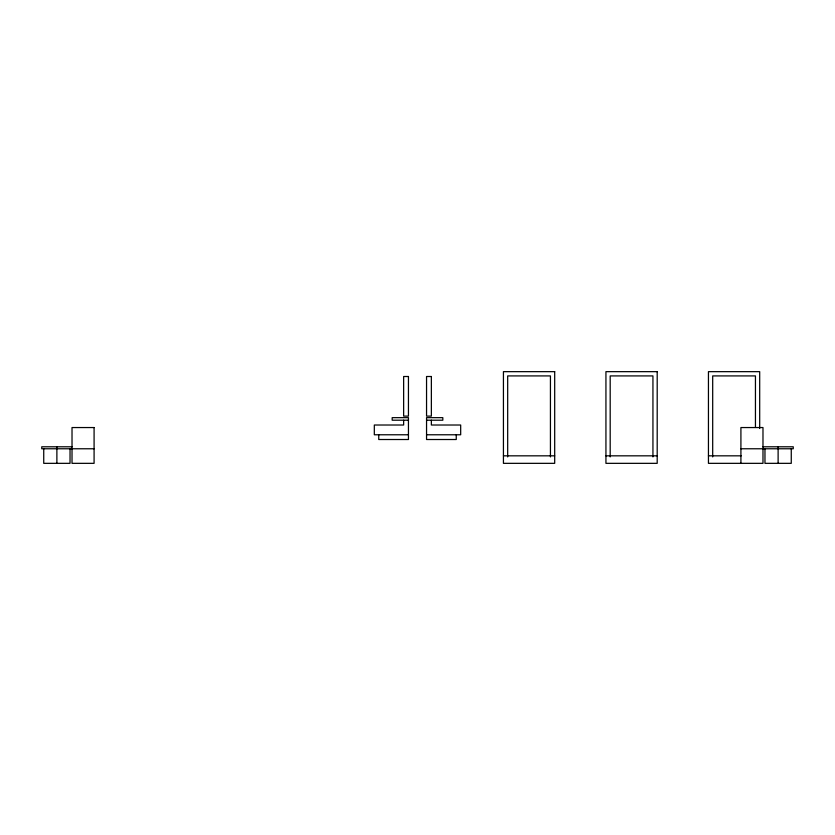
<?xml version="1.0" encoding="UTF-8"?>
<svg xmlns="http://www.w3.org/2000/svg" width="835" height="835" viewBox="0 0 835 835"><rect width="100%" height="100%" fill="white"/><g stroke="black" fill="none" stroke-linecap="round" stroke-linejoin="round"><path stroke-width="1.25" d="M408.451 420.203L392.179 420.203L392.179 417.657L408.451 417.657L408.451 439.513L378.746 439.513L378.746 434.774M426.549 420.203L442.821 420.203L442.821 417.657L426.549 417.657L426.549 439.513L456.254 439.513L456.254 434.774M408.451 434.774L374.32 434.774L374.32 425.015L403.639 425.015L403.639 420.203M426.549 434.774L460.68 434.774L460.68 425.015L431.361 425.015L431.361 420.203M72.019 446.788L41.75 446.788L41.75 448.771L94.084 448.771M762.981 446.788L793.25 446.788L793.25 448.771L740.916 448.771M503.432 455.827L554.691 455.827M605.939 455.827L657.197 455.827M708.445 455.827L741.198 455.827M791.267 448.771L791.267 463.341L764.964 463.341L764.964 448.771M778.116 446.788L778.116 463.341M759.693 428.48L759.693 371.658L708.445 371.658L708.445 463.341L762.981 463.341L762.981 427.551L740.916 427.551L740.916 463.341M755.445 427.468L755.445 375.917L712.693 375.917L712.693 456.912M652.939 456.912L652.939 375.917L610.187 375.917L610.187 456.912M550.432 456.912L550.432 375.917L507.68 375.917L507.68 456.912M70.036 448.771L70.036 463.341L43.733 463.341L43.733 448.771M56.884 446.788L56.884 463.341M554.691 371.658L503.432 371.658L503.432 463.341L554.691 463.341L554.691 371.658M657.197 371.658L605.939 371.658L605.939 463.341L657.197 463.341L657.197 371.658M408.451 376.502L403.639 376.502L403.639 416.112L408.451 416.112L408.451 376.502M431.361 376.502L426.549 376.502L426.549 416.112L431.361 416.112L431.361 376.502M94.084 427.551L72.019 427.551L72.019 463.341L94.084 463.341L94.084 427.551"/></g></svg>
